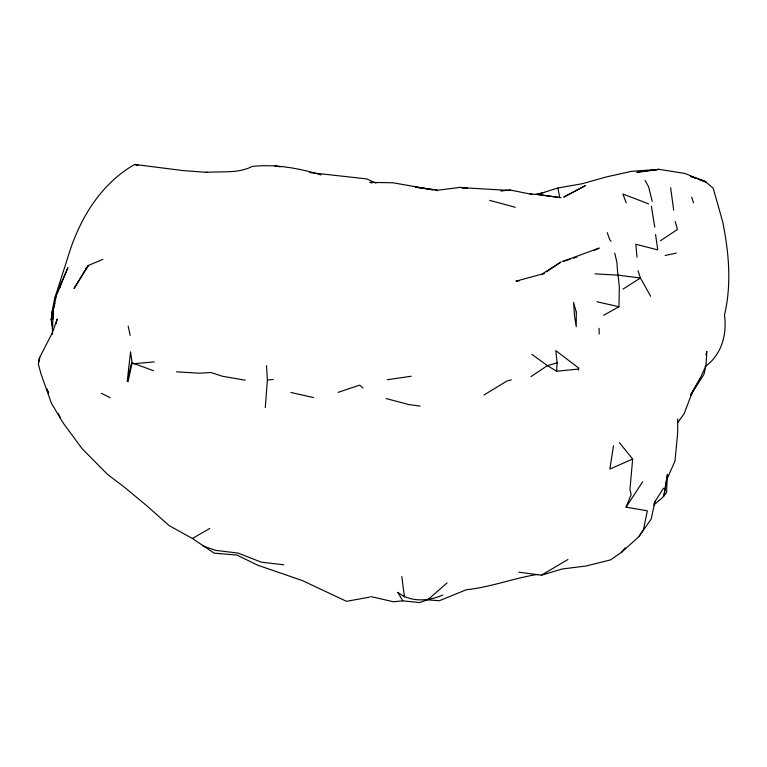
<?xml version="1.0" encoding="UTF-8"?>
<svg xmlns="http://www.w3.org/2000/svg" width="767" height="767" viewBox="0 0 767 767"><rect width="100%" height="100%" fill="white"/><g stroke="black" fill="none" stroke-linecap="round" stroke-linejoin="round"><path stroke-width="1.15" d="M677.769 418.983L677.644 433.134L674.96 461.159L667.213 478.541L666.513 492.635L662.506 497.62L653.58 505.156M53.009 319.11L53.191 308.516L51.236 319.849L52.453 328.765M603.619 315.285L618.959 306.752L619.314 286.944L618.116 275.152L595.029 273.848M619.41 442.645L632.65 459.05L629.956 489.49L631.145 494.638L626.073 507.179L647.338 510.793L643.484 529.661L638.911 536.66L621.395 552.403L610.474 559.91L585.969 566.017L562.144 568.999L541.435 575.192L518.799 572.182M705.995 365.504L706.838 351.43L705.908 354.766M53.191 308.516L52.338 334.383M556.583 371.228L557.13 362.858L555.816 350.634L578.855 368.17L578.28 369.09L556.583 371.228L547.417 365.629L531.838 354.325M265.305 407.526L267.357 380.029L266.513 365.629M51.964 312.466L51.236 319.849L56.576 294.729L67.908 267.683L54.62 298.603L51.964 312.466L54.812 303.531M613.466 445.675L609.89 469.04L632.65 459.05M369.636 597.138L346.54 601.328L302.227 580.514L257.798 565.241L236.878 555.049L214.127 553.151L192.402 538.482L169.162 525.616L147.005 505.932L124.024 486.872L107.677 474.533L82.088 448.676L63.153 422.953L51.475 403.384L40.977 373.874L38.35 364.076L39.27 358.218L52.424 332.667L57.151 319.034L56.202 323.732M667.338 474.466L663.896 496.009L667.587 474.505M128.051 381.698L132.125 362.849L130.553 351.813L127.236 381.362L131.349 363.568L132.125 362.849L153.563 370.749M663.56 488.205L655.047 501.417L651.125 519.23L639.17 536.143M38.35 364.076L39.788 357.518L39.27 358.218M59.788 287.874L61.916 281.173L54.62 298.603L68.023 256.782C78.982 219.88 100.563 183.706 134.771 164.435L183.035 170.59L207.617 172.393L205.786 172.46C221.193 171.003 237.962 173.869 252.161 166.449C275.497 163.937 298.785 168.174 321.085 174.924M692.285 392.292L690.607 395.168L703.914 374.401L705.899 365.945L699.849 378.975L692.285 392.292L684.087 413.825L677.75 422.55M653.954 503.334L655.047 501.417M690.626 395.12L699.849 378.975M626.073 507.179L642.679 481.772M625.258 548.06L621.395 552.403L625.239 548.108M85.712 268.412L88.541 265.372L102.912 259.332M705.046 366.655C721.67 354.833 727.164 334.441 724.47 315.016C731.814 284.327 728.871 252.228 722.658 221.644L713.185 188.155L704.672 181.022L690.482 176.247M447.084 582.901L427.996 599.602L419.77 602.565L402.771 600.858L393.327 601.769L370.758 596.525M542.653 274.413L544.58 273.11M546.516 271.806L560.984 262.017L542.029 274.059L515.903 281.201L519.441 280.741M530.946 376.607L547.417 365.629L557.13 362.858M660.406 240.771L677.434 229.486L675.2 221.462M622.948 289.13L640.445 278.018L638.039 270.732M483.987 395.005L506.795 381.084L511.292 379.818M541.435 575.192L567.935 559.488M192.402 538.482L209.698 528.492M593.946 250.483L599.238 248.067L562.566 261.489L570.217 259.16M338.151 392.34L359.627 385.13L362.973 388.016M698.401 179.325L706.167 182.134L684.912 173.438L659.054 169.363L631.72 171.309L606.659 176.861L581.971 183.773L557.877 188.011L537.293 194.463L530.141 194.032L510.592 190.101L501.033 190.753L510.592 190.101M442.827 595C428.695 601.338 410.326 602.507 397.757 592.306L402.771 600.858M573.495 258.163L576.774 257.156M535.893 194.339L543.966 192.546M665.123 255.469L676.245 253.12M537.792 574.378C513.65 578.126 490.717 587.206 466.355 589.746L439.338 600.724L425.656 599.708M387.258 379.732L411.189 376.252M154.301 361.89L133.305 363.788L131.886 362.436M267.357 380.029L273.244 379.512M507.025 190.331L461.303 187.589L467.055 188.318M176.487 371.832L199.353 373.213L211.011 372.522L222.535 376.281L245.229 380.202M283.809 564.8L261.202 562.163L238.192 553.112L215.575 550.351L203.006 545.989M618.116 275.152L640.445 278.018L650.675 296.33M560.955 197.608L537.293 194.463L559.766 197.608L557.877 188.011M467.314 188.241L460.516 187.33L438.235 190.168L415.599 187.138L432.866 189.861M420.134 406.088L408.888 404.573L386.069 398.533M309.791 172.575L366.549 178.884L376.06 183.131M432.78 189.765L392.857 182.757L369.78 182.373L372.091 182.997M532.212 194.435L530.141 194.032L532.269 194.473M274.567 165.643L280.262 166.89M290.885 392.483L313.645 397.594M596.899 301.747L618.959 306.752M489.662 200.369L515.309 207.282M138.204 165.432L134.771 164.435L137.83 165.442M690.626 176.515L696.177 178.519M101.302 393.26L110.18 397.699M648.69 203.888L622.89 194.022L626.179 202.804M611.05 241.25L609.698 239.659L607.243 232.65M645.066 180.36L648.661 186.889L652.228 201.453M58.34 413.691L60.334 417.555M48.666 392.953L46.643 388.677L48.58 392.944M578.28 369.09L578.711 370.097M691.681 197.253L693.541 202.843M614.75 253.1L616.812 261.902L617.895 275.219M128.194 326.167L130.15 335.438M651.365 206.304L654.778 227.176M670.626 187.666L673.694 210.12M401.793 576.496L404.458 596.956M655.555 234.539L657.779 249.908L635.862 244.251L637.013 257.223M52.578 326.128L52.3 322.581L52.52 326.138M599.056 328.305L599.228 333.981M576.295 312.217L576.238 326.713L574.55 316.186L573.582 302.428L576.295 312.217M84.389 271.422L74.044 288.507L88.541 265.372L84.389 271.422M585.595 185.509L563.898 197.033L585.595 185.509M638.949 171.789L636.783 172.422L659.054 169.363L638.949 171.789M437.478 190.58L435.167 190.226L437.478 190.58"/></g></svg>
